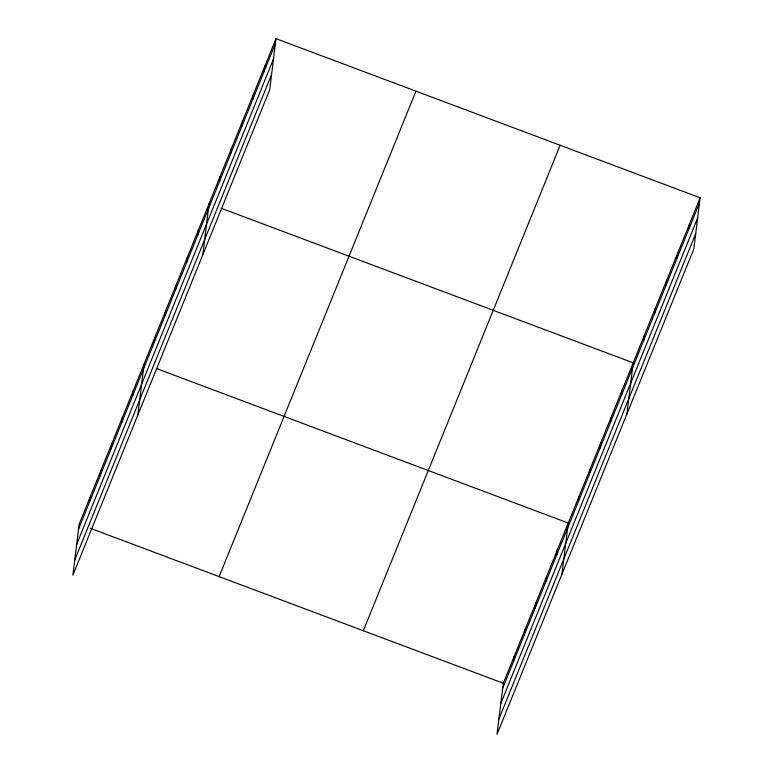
<?xml version="1.0" encoding="UTF-8"?>
<svg xmlns="http://www.w3.org/2000/svg" width="773" height="773" viewBox="0 0 773 773"><rect width="100%" height="100%" fill="white"/><g stroke="black" fill="none" stroke-linecap="round" stroke-linejoin="round"><path stroke-width="1.16" d="M89.359 502.489L89.987 497.406M100.181 475.791L100.809 470.709M111.012 449.094L111.631 444.011M121.834 422.396L122.463 417.304M132.656 395.689L133.285 390.607M137.836 415.014L144.107 363.909M154.31 342.294L154.938 337.212M165.142 315.597L165.76 310.504M175.964 288.889L176.592 283.807M186.786 262.192L187.414 257.109M197.617 235.494L198.236 230.402M202.787 254.81L209.068 203.705M219.59 181.278L220.218 176.196M230.75 153.769L231.369 148.687M241.901 126.26L242.529 121.177M253.051 98.751L253.679 93.668M264.211 71.242L264.83 66.159M275.99 38.65L269.709 89.755L72.884 575.218L79.155 524.113L275.99 38.65L700.116 197.782L693.845 248.887L497.01 734.35L503.291 683.245L700.116 197.782M513.494 661.63L514.113 656.538M524.316 634.923L524.944 629.84M535.138 608.225L535.766 603.143M545.97 581.528L546.588 576.445M556.792 554.83L557.42 549.738M561.971 574.146L568.242 523.041L156.426 368.528M578.446 501.426L579.064 496.343M589.268 474.728L589.896 469.636M600.099 448.021L600.718 442.939M610.921 421.324L611.549 416.241M621.743 394.626L622.371 389.544M626.922 413.951L633.193 362.837L221.378 208.323M643.725 340.42L644.353 335.327M654.876 312.91L655.504 307.818M666.036 285.401L666.655 280.309M677.187 257.892L677.815 252.8M688.337 230.373L688.965 225.291M78.537 529.196L275.362 43.732M76.672 544.385L273.497 58.922M74.749 560.029L271.574 74.566M219.117 576.619L415.951 91.166M363.329 630.729L560.154 145.266M502.663 688.328L699.497 202.864M500.798 703.517L697.633 218.054M498.875 719.161L695.71 233.707M90.354 528.307L503.291 683.245"/></g></svg>
